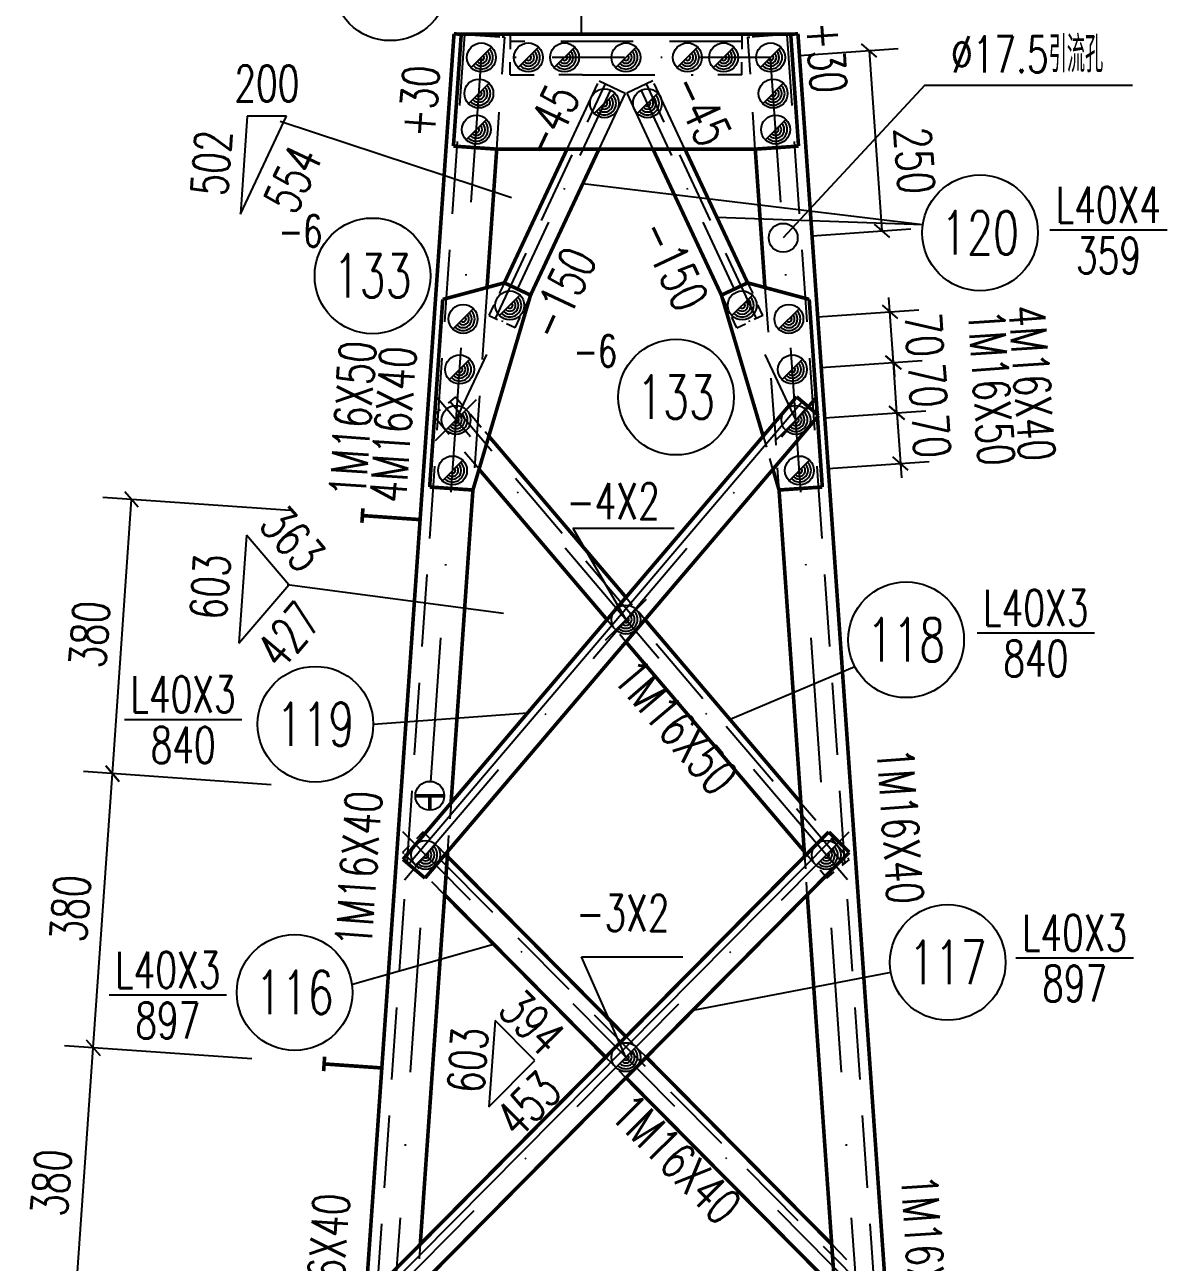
# Model space of a CAD drawing. Header units: millimetres. Extents: x 34238 to 35079, y -7738 to -7144.
# Drawn here: x 34343.6 to 34422.6, y -7431.2 to -7345.6 of the extents above; entities that cross this region are included whole.
import ezdxf
from ezdxf.enums import TextEntityAlignment as Align

# ---------------------------------------------------------------- set-up
doc = ezdxf.new("R2010")
doc.units = ezdxf.units.MM
doc.header["$LTSCALE"] = 10
for name, pattern in [('DASHDOT', [1, 0.5, -0.25, 0, -0.25]), ('DASHDOTX2', [2, 1, -0.5, 0, -0.5]), ('DASHED', [0.75, 0.5, -0.25])]:
    doc.linetypes.add(name, pattern=pattern)
for name, color, linetype in [('1', 1, 'DASHED'), ('2', 1, 'Continuous'), ('3', 1, 'Continuous'), ('4', 2, 'DASHDOTX2'), ('5', 2, 'DASHDOT'), ('8', 3, 'Continuous')]:
    doc.layers.add(name, color=color, linetype=linetype)
doc.styles.add('DXT', font='simplex.shx', dxfattribs={"width": 0.72, "bigfont": 'hztxt.shx'})
doc.styles.get("Standard").update_dxf_attribs({"font": 'SIMPLEX.shx', "width": 0.7, "bigfont": 'gbhzfs.shx'})
doc.dimstyles.new('BZ$0', dxfattribs={"dimtxt": 2.5, "dimasz": 1, "dimexe": 2, "dimexo": 2, "dimgap": 1, "dimtad": 1, "dimdec": 0, "dimlfac": 20, "dimzin": 12, "dimdsep": 46, "dimtxsty": 'DXT', "dimblk": 'OBLIQUE', "dimcen": 0.09, "dimclrd": 1, "dimclre": 1, "dimclrt": 7, "dimadec": 4, "dimazin": 3, "dimtfac": 1.4, "dimtdec": 0, "dimtix": 1, "dimtmove": 2, "dimatfit": 3, "dimldrblk": 'OBLIQUE', "dimfxl": 1, "dimtolj": 1, "dimtzin": 0, "dimarcsym": 0})

# ---------------------------------------------------------------- blocks, each defined once
blk = doc.blocks.new('_Oblique')
at = {"color": 0, "linetype": 'ByBlock', "lineweight": -2}
blk.add_line((-0.5, -0.5), (0.5, 0.5), dxfattribs=at)
blk = doc.blocks.new('*D15')
at = {"layer": '3', "color": 1, "lineweight": -2}
for p, q in [((34403.693, -7368.958), (34403.623, -7367.96)), ((34398.705, -7369.306), (34405.688, -7368.818)), ((34403.937, -7372.449), (34403.693, -7368.958)), ((34398.949, -7372.797), (34405.932, -7372.31)), ((34403.937, -7372.449), (34404.006, -7373.447))]:
    blk.add_line(p, q, dxfattribs=at)
at = {"layer": 'Defpoints', "color": 0}
for p in [(34403.693, -7368.958), (34396.71, -7369.445), (34396.954, -7372.937)]:
    blk.add_point(p, dxfattribs=at)
at = {"layer": '3', "color": 1, "lineweight": -2}
for p, rotation in [((34403.693, -7368.958), 273.9945000001416), ((34403.937, -7372.449), 93.9945000001416)]:
    blk.add_blockref('_Oblique', p, dxfattribs=dict(at, rotation=rotation))
at = {"layer": '3', "color": 7, "insert": (34406.059, -7370.547), "char_height": 2.5, "attachment_point": 5, "rotation": 273.9945, "style": 'DXT'}
blk.add_mtext('\\A1;70', dxfattribs=at)
blk = doc.blocks.new('*D16')
at = {"layer": '3', "color": 1, "lineweight": -2}
for p, q in [((34403.937, -7372.449), (34403.867, -7371.452)), ((34398.949, -7372.797), (34405.932, -7372.31)), ((34403.937, -7372.449), (34404.181, -7375.941)), ((34399.193, -7376.289), (34406.176, -7375.801)), ((34404.181, -7375.941), (34404.251, -7376.938))]:
    blk.add_line(p, q, dxfattribs=at)
at = {"layer": 'Defpoints', "color": 0}
for p in [(34396.954, -7372.937), (34404.181, -7375.941), (34397.198, -7376.428)]:
    blk.add_point(p, dxfattribs=at)
at = {"layer": '3', "color": 1, "lineweight": -2}
for p, rotation in [((34403.937, -7372.449), 273.9945000001416), ((34404.181, -7375.941), 93.9945000001416)]:
    blk.add_blockref('_Oblique', p, dxfattribs=dict(at, rotation=rotation))
at = {"layer": '3', "color": 7, "insert": (34406.304, -7374.038), "char_height": 2.5, "attachment_point": 5, "rotation": 273.9945, "style": 'DXT'}
blk.add_mtext('\\A1;70', dxfattribs=at)
blk = doc.blocks.new('M16X50')
for p, q in [((-0.283, -0.283), (0.283, 0.283)), ((-0.141, -0.141), (0.141, 0.141))]:
    blk.add_line(p, q)
blk.add_circle((0, 0), 0.2)
for radius in [0.16, 0.12, 0.08, 0.04]:
    blk.add_arc((0, 0), radius, 225, 45)
blk = doc.blocks.new('M16X40')
blk.add_line((-0.141, -0.141), (0.141, 0.141))
blk.add_circle((0, 0), 0.2)
for radius in [0.16, 0.12, 0.08, 0.04]:
    blk.add_arc((0, 0), radius, 225, 45)
blk = doc.blocks.new('*D19')
at = {"layer": '3', "color": 1, "lineweight": -2}
for p, q in [((34361.99, -7379.199), (34349.022, -7378.293)), ((34349.693, -7397.386), (34351.017, -7378.433)), ((34360.666, -7398.152), (34347.698, -7397.247))]:
    blk.add_line(p, q, dxfattribs=at)
at = {"layer": 'Defpoints', "color": 0}
for p in [(34351.017, -7378.433), (34363.985, -7379.338), (34362.661, -7398.292)]:
    blk.add_point(p, dxfattribs=at)
at = {"layer": '3', "color": 1, "lineweight": -2}
for p, rotation in [((34351.017, -7378.433), 86.00560000048176), ((34349.693, -7397.386), 266.0056000004818)]:
    blk.add_blockref('_Oblique', p, dxfattribs=dict(at, rotation=rotation))
at = {"layer": '3', "color": 7, "insert": (34348.11, -7387.753), "char_height": 2.5, "attachment_point": 5, "rotation": 86.0056, "style": 'DXT'}
blk.add_mtext('\\A1;380', dxfattribs=at)
blk = doc.blocks.new('*D20')
at = {"layer": '3', "color": 1, "lineweight": -2}
for p, q in [((34360.666, -7398.152), (34347.698, -7397.247)), ((34348.37, -7416.34), (34349.693, -7397.386)), ((34359.343, -7417.106), (34346.374, -7416.201))]:
    blk.add_line(p, q, dxfattribs=at)
at = {"layer": 'Defpoints', "color": 0}
for p in [(34349.693, -7397.386), (34362.661, -7398.292), (34361.338, -7417.246)]:
    blk.add_point(p, dxfattribs=at)
at = {"layer": '3', "color": 1, "lineweight": -2}
for p, rotation in [((34349.693, -7397.386), 86.00560000048176), ((34348.37, -7416.34), 266.0056000004818)]:
    blk.add_blockref('_Oblique', p, dxfattribs=dict(at, rotation=rotation))
at = {"layer": '3', "color": 7, "insert": (34346.787, -7406.707), "char_height": 2.5, "attachment_point": 5, "rotation": 86.0056, "style": 'DXT'}
blk.add_mtext('\\A1;380', dxfattribs=at)
blk = doc.blocks.new('*D21')
at = {"layer": '3', "color": 1, "lineweight": -2}
for p, q in [((34359.343, -7417.106), (34346.374, -7416.201)), ((34347.046, -7435.294), (34348.37, -7416.34)), ((34358.019, -7436.06), (34345.051, -7435.155))]:
    blk.add_line(p, q, dxfattribs=at)
at = {"layer": 'Defpoints', "color": 0}
for p in [(34348.37, -7416.34), (34361.338, -7417.246), (34360.014, -7436.2)]:
    blk.add_point(p, dxfattribs=at)
at = {"layer": '3', "color": 1, "lineweight": -2}
for p, rotation in [((34348.37, -7416.34), 86.00560000048176), ((34347.046, -7435.294), 266.0056000004818)]:
    blk.add_blockref('_Oblique', p, dxfattribs=dict(at, rotation=rotation))
at = {"layer": '3', "color": 7, "insert": (34345.463, -7425.661), "char_height": 2.5, "attachment_point": 5, "rotation": 86.0056, "style": 'DXT'}
blk.add_mtext('\\A1;380', dxfattribs=at)
blk = doc.blocks.new('*D59')
at = {"layer": '3', "color": 1, "lineweight": -2}
for p, q in [((34403.449, -7365.466), (34403.38, -7364.469)), ((34398.462, -7365.814), (34405.445, -7365.327)), ((34403.693, -7368.958), (34403.449, -7365.466)), ((34398.706, -7369.306), (34405.688, -7368.818)), ((34403.693, -7368.958), (34403.763, -7369.955))]:
    blk.add_line(p, q, dxfattribs=at)
at = {"layer": 'Defpoints', "color": 0}
for p in [(34403.449, -7365.466), (34396.466, -7365.954), (34396.71, -7369.445)]:
    blk.add_point(p, dxfattribs=at)
at = {"layer": '3', "color": 1, "lineweight": -2}
for p, rotation in [((34403.449, -7365.466), 273.9945000001416), ((34403.693, -7368.958), 93.9945000001416)]:
    blk.add_blockref('_Oblique', p, dxfattribs=dict(at, rotation=rotation))
at = {"layer": '3', "color": 7, "insert": (34405.816, -7367.055), "char_height": 2.5, "attachment_point": 5, "rotation": 273.9945, "style": 'DXT'}
blk.add_mtext('\\A1;70', dxfattribs=at)
blk = doc.blocks.new('M20X45')
blk.add_circle((0, 0), 0.2)

msp = doc.modelspace()

# ---------------------------------------------------------------- linework, layer by layer
at = {"color": 3}
for p, q in [((34382.10323697, -7339.78544076), (34382.10323697, -7346.27579002)), ((34361.28204545, -7352.27858314), (34377.29373045, -7357.5651005)), ((34405.7259342, -7359.44804717), (34382.21489908, -7356.60669459)), ((34405.7259342, -7359.44804717), (34391.49744025, -7358.94322133)), ((34401.03690975, -7389.99707977), (34392.40350735, -7393.65529152)), ((34366.30299442, -7411.94937245), (34376.04411595, -7409.16413358)), ((34403.51288634, -7411.12783642), (34389.81610092, -7413.75339765))]:
    msp.add_line(p, q, dxfattribs=at)
for p, q in [((34422.63188256, -7359.81388144), (34414.50678917, -7359.81388144)), ((34370.16288369, -7403.63779002), (34397.38338369, -7371.66079002)), ((34417.60844303, -7387.67552515), (34409.48315793, -7387.67552515)), ((34358.64469057, -7393.65925303), (34350.51940547, -7393.65925303)), ((34368.01888369, -7433.61979002), (34399.57838369, -7401.77029002)), ((34420.288942, -7410.14515681), (34412.16455382, -7410.14515681)), ((34357.58554163, -7412.7063859), (34349.46115345, -7412.7063859))]:
    msp.add_line(p, q)
at = {"const_width": 0.25}
for points in [[(34354.68488369, -7613.00779002), (34373.31338369, -7346.23979002)], [(34373.81172206, -7346.27579002), (34373.27238369, -7354.00579002)], [(34373.31338369, -7346.23979002), (34373.82809797, -7346.27579002)], [(34396.59604532, -7346.27579002), (34373.81172206, -7346.27579002)], [(34397.09438369, -7346.23979002), (34396.5796694, -7346.27579002)], [(34396.59604532, -7346.27579002), (34397.13538369, -7354.00579002)], [(34405.09423392, -7460.80102927), (34397.09438369, -7346.23979002)], [(34373.27238369, -7354.00579002), (34376.26488369, -7354.21479002)], [(34376.26488369, -7354.21479002), (34375.59688369, -7363.77929002)], [(34376.2648837, -7354.21478991), (34394.14288369, -7354.21479002)], [(34376.79338369, -7363.45829002), (34381.12730821, -7354.21478994)], [(34383.33637191, -7354.21478995), (34378.60438369, -7364.30729002)], [(34387.07139548, -7354.21478997), (34391.80338369, -7364.30729002)], [(34393.61438369, -7363.45829002), (34389.28045919, -7354.21478999)], [(34397.13538369, -7354.00579002), (34394.14288369, -7354.21479002)], [(34394.14288369, -7354.21479002), (34394.81088369, -7363.77929002)], [(34376.79338369, -7363.45829002), (34372.53238369, -7364.60229002)], [(34378.60438369, -7364.30729002), (34376.79338369, -7363.45829002)], [(34391.80338369, -7364.30729002), (34393.61438369, -7363.45829002)], [(34393.61438369, -7363.45829002), (34397.87538369, -7364.60229002)], [(34372.53238369, -7364.60229002), (34371.62688369, -7377.57079002)], [(34374.61938369, -7377.77979002), (34378.60438369, -7364.30729002)], [(34394.68738369, -7374.05679002), (34391.80338369, -7364.30729002)], [(34397.87538369, -7364.60229002), (34398.43088369, -7372.55229002)], [(34369.78238369, -7403.31379002), (34397.00288369, -7371.33679002)], [(34397.00288369, -7371.33679002), (34398.52538369, -7372.63329002)], [(34398.52538369, -7372.63329002), (34371.30488369, -7404.61029002)], [(34371.96488369, -7372.73029002), (34371.96488369, -7372.73029002)], [(34398.44288369, -7372.73029002), (34398.78088369, -7377.57079002)], [(34374.94288369, -7373.14379002), (34374.94288369, -7373.14379002)], [(34395.46488369, -7373.14379002), (34395.46488369, -7373.14379002)], [(34385.20388369, -7385.19729002), (34375.72038369, -7374.05679002)], [(34375.04338369, -7376.34679002), (34383.89088369, -7386.74029002)], [(34395.78838369, -7377.77979002), (34395.36438369, -7376.34679002)], [(34371.62688369, -7377.57079002), (34374.61938369, -7377.77979002)], [(34374.61938369, -7377.77979002), (34373.10938369, -7399.40529002)], [(34398.78088369, -7377.57079002), (34395.78838369, -7377.77979002)], [(34395.78838369, -7377.77979002), (34397.55638369, -7403.10079002)], [(34397.29838369, -7399.40529002), (34386.51688369, -7386.74029002)], [(34385.20388369, -7388.28279002), (34397.53338369, -7402.76679002)], [(34367.66388369, -7433.26779002), (34399.22338369, -7401.41829002)], [(34399.22338369, -7401.41829002), (34400.64388369, -7402.82629002)], [(34400.64388369, -7402.82629002), (34369.08438369, -7434.67529002)], [(34371.30488369, -7404.61029002), (34369.78238369, -7403.31379002)], [(34369.99688369, -7403.06179002), (34369.99688369, -7403.06179002)], [(34372.87438369, -7402.76679002), (34370.97838369, -7429.92279002)], [(34372.71088369, -7402.95879002), (34372.71088369, -7402.95879002)], [(34385.20388369, -7415.56679002), (34372.85138369, -7403.10079002)], [(34397.69688369, -7402.95879002), (34397.69688369, -7402.95879002)], [(34400.41088369, -7403.06179002), (34400.41088369, -7403.06179002)], [(34372.66588369, -7405.75479002), (34383.79588369, -7416.98729002)], [(34397.74188369, -7405.75479002), (34399.65738369, -7433.18279002)], [(34399.42938369, -7429.92279002), (34386.61188369, -7416.98729002)], [(34385.20388369, -7418.40779002), (34399.64288369, -7432.97979002)]]:
    msp.add_lwpolyline(points, dxfattribs=at)
for centre in [(34368.91178104, -7342.71541274), (34409.6874703, -7360.00142928), (34367.67771236, -7362.97500768), (34388.6644207, -7371.35883786), (34404.57668485, -7388.13428824), (34363.72775285, -7393.97146426), (34407.45208979, -7410.43308742), (34362.29091689, -7412.51772245)]:
    msp.add_circle(centre, 4)
at = {"layer": '1'}
for p, q in [((34355.43338369, -7613.06029002), (34374.06138369, -7346.29229002)), ((34373.76124732, -7346.27579002), (34376.47738369, -7346.46079002)), ((34376.80488369, -7346.48379002), (34376.62638369, -7349.03529002)), ((34376.80488369, -7346.48379002), (34376.64338369, -7346.47229002)), ((34377.20388369, -7346.27579002), (34377.20388369, -7347.29879002)), ((34393.20388369, -7346.77579002), (34377.20388369, -7346.77579002)), ((34393.20388369, -7346.27579002), (34393.20388369, -7347.29879002)), ((34393.60288369, -7346.48379002), (34393.76438369, -7346.47229002)), ((34393.60288369, -7346.48379002), (34393.78138369, -7349.03529002)), ((34394.09188369, -7346.44979002), (34393.93038369, -7346.46079002)), ((34396.59596579, -7346.27465022), (34394.09188369, -7346.44979002)), ((34414.97438369, -7613.06029002), (34396.34638369, -7346.29229002)), ((34377.20388369, -7349.07579002), (34377.20388369, -7348.20029002)), ((34393.20388369, -7349.07579002), (34393.20388369, -7348.20029002)), ((34377.20388369, -7349.07579002), (34378.85388369, -7349.07579002)), ((34382.20388369, -7349.07579002), (34380.55388369, -7349.07579002)), ((34381.12730818, -7354.21478999), (34383.34338369, -7349.48829002)), ((34382.20388369, -7349.07579002), (34389.85388369, -7349.07579002)), ((34383.34338369, -7349.48829002), (34385.15438369, -7350.33729002)), ((34387.06438369, -7349.48829002), (34385.25338369, -7350.33729002)), ((34389.28045919, -7354.21478999), (34387.06438369, -7349.48829002)), ((34393.20388369, -7349.07579002), (34391.55388369, -7349.07579002)), ((34376.18488369, -7365.93379002), (34383.79588369, -7349.70079002)), ((34385.15438369, -7350.33729002), (34383.3363719, -7354.21478997)), ((34385.25338369, -7350.33729002), (34387.07139548, -7354.21478997)), ((34394.22288369, -7365.93379002), (34386.61188369, -7349.70079002)), ((34376.26488369, -7354.21479002), (34376.44288369, -7351.66379002)), ((34394.14288369, -7354.21479002), (34393.96488369, -7351.66379002)), ((34375.59688369, -7363.77929002), (34374.61938369, -7377.77979002)), ((34376.79338369, -7363.45829002), (34376.44338369, -7364.20529002)), ((34393.61438369, -7363.45829002), (34393.96438369, -7364.20529002)), ((34394.81088369, -7363.77929002), (34395.02638369, -7366.86979002)), ((34375.73238369, -7365.72179002), (34376.08238369, -7364.97479002)), ((34378.60438369, -7364.30729002), (34378.25438369, -7365.05429002)), ((34391.80338369, -7364.30729002), (34392.15338369, -7365.05429002)), ((34394.67538369, -7365.72179002), (34394.32538369, -7364.97479002)), ((34375.73238369, -7365.72179002), (34376.32988369, -7366.00179002)), ((34377.54288369, -7366.57079002), (34377.89338369, -7365.82379002)), ((34392.86488369, -7366.57079002), (34392.51438369, -7365.82379002)), ((34394.67538369, -7365.72179002), (34394.07788369, -7366.00179002)), ((34377.54288369, -7366.57079002), (34376.94538369, -7366.29029002)), ((34392.86488369, -7366.57079002), (34393.46238369, -7366.29029002)), ((34395.46488369, -7373.14379002), (34395.24888369, -7370.05329002)), ((34373.40488369, -7371.33679002), (34372.90238369, -7371.76479002)), ((34400.24488369, -7403.63779002), (34373.02438369, -7371.66079002)), ((34373.40488369, -7371.33679002), (34373.91288369, -7371.93329002)), ((34371.88238369, -7372.63329002), (34372.38488369, -7372.20529002)), ((34371.88238369, -7372.63329002), (34371.90938369, -7372.66529002)), ((34374.94288369, -7373.14379002), (34374.43538369, -7372.54729002)), ((34398.43088369, -7372.55229002), (34398.43488369, -7372.61079002)), ((34398.44288369, -7372.73029002), (34398.43888369, -7372.67129002)), ((34371.96488369, -7372.73029002), (34371.93738369, -7372.69829002)), ((34371.96488369, -7372.73029002), (34372.98038369, -7373.92379002)), ((34374.94288369, -7373.14379002), (34375.19988369, -7373.44479002)), ((34395.46488369, -7373.14379002), (34395.57138369, -7374.67329002)), ((34375.72038369, -7374.05679002), (34375.46388369, -7373.75529002)), ((34394.68738369, -7374.05679002), (34394.91088369, -7374.81229002)), ((34375.04338369, -7376.34679002), (34374.02738369, -7375.15329002)), ((34395.36438369, -7376.34679002), (34395.14088369, -7375.59079002)), ((34395.78838369, -7377.77979002), (34395.68138369, -7376.24979002)), ((34385.20388369, -7385.19729002), (34385.63738369, -7385.70629002)), ((34386.51688369, -7386.74029002), (34386.08388369, -7386.23079002)), ((34383.89088369, -7386.74029002), (34384.32388369, -7387.24929002)), ((34385.20388369, -7388.28279002), (34384.77038369, -7387.77379002)), ((34373.10938369, -7399.40529002), (34373.03188369, -7400.51479002)), ((34397.29838369, -7399.40529002), (34398.32538369, -7400.61179002)), ((34371.18438369, -7401.41829002), (34370.71538369, -7401.88279002)), ((34402.38888369, -7433.61979002), (34370.82938369, -7401.77029002)), ((34371.18438369, -7401.41829002), (34371.68788369, -7401.92679002)), ((34372.87438369, -7402.76679002), (34372.95188369, -7401.65729002)), ((34369.76388369, -7402.82629002), (34370.23238369, -7402.36179002)), ((34372.71088369, -7402.95879002), (34372.20688369, -7402.45079002)), ((34400.41088369, -7403.06179002), (34399.38388369, -7401.85479002)), ((34369.76388369, -7402.82629002), (34369.84088369, -7402.90379002)), ((34369.99688369, -7403.06179002), (34369.91988369, -7402.98379002)), ((34369.99688369, -7403.06179002), (34370.87788369, -7403.95029002)), ((34372.71088369, -7402.95879002), (34372.75738369, -7403.00579002)), ((34372.85138369, -7403.10079002), (34372.80488369, -7403.05379002)), ((34397.53338369, -7402.76679002), (34397.58738369, -7402.82979002)), ((34397.55638369, -7403.10079002), (34397.61788369, -7403.97679002)), ((34397.69688369, -7402.95879002), (34397.64288369, -7402.89529002)), ((34397.69688369, -7402.95879002), (34398.16088369, -7403.50379002)), ((34400.62538369, -7403.31379002), (34400.12288369, -7403.74179002)), ((34400.41088369, -7403.06179002), (34400.48188369, -7403.14479002)), ((34400.62538369, -7403.31379002), (34400.55488369, -7403.23079002)), ((34399.10288369, -7404.61029002), (34398.63888369, -7404.06529002)), ((34399.10288369, -7404.61029002), (34399.60538369, -7404.18229002)), ((34372.66588369, -7405.75479002), (34371.78488369, -7404.86629002)), ((34397.74188369, -7405.75479002), (34397.68088369, -7404.87929002)), ((34385.20388369, -7415.56679002), (34385.66838369, -7416.03529002)), ((34383.79588369, -7416.98729002), (34384.26088369, -7417.45629002)), ((34386.61188369, -7416.98729002), (34386.14688369, -7416.51829002)), ((34385.20388369, -7418.40779002), (34384.73938369, -7417.93929002)), ((34370.97838369, -7429.92279002), (34370.90788369, -7430.93129002)), ((34399.42938369, -7429.92279002), (34400.46188369, -7430.96429002))]:
    msp.add_line(p, q, dxfattribs=at)
at = {"layer": '2', "color": 3}
for p, q in [((34405.87226003, -7349.78841116), (34396.0747732, -7360.34541517)), ((34361.77935824, -7384.31888285), (34376.72778078, -7386.30108502)), ((34367.72775285, -7393.97146426), (34378.40926836, -7393.17944673))]:
    msp.add_line(p, q, dxfattribs=at)
at = {"layer": '2'}
for p, q in [((34381.53715139, -7380.41910067), (34388.53715139, -7380.41910067)), ((34381.53715139, -7380.41910067), (34385.20388369, -7386.74029002)), ((34382.13882716, -7410.05192052), (34389.13882716, -7410.05192052)), ((34385.20388369, -7416.98729002), (34382.13882716, -7410.05192052))]:
    msp.add_line(p, q, dxfattribs=at)
at = {"layer": '2', "const_width": 0.25}
for points in [[(34370.96788369, -7379.82579002), (34366.97788369, -7379.54729002), (34366.94288369, -7380.04579002), (34367.01238369, -7379.04829002)], [(34372.63938369, -7398.91879002), (34371.63938369, -7398.91879002), (34371.63938369, -7399.91879002), (34371.63938369, -7398.91879002), (34370.63938369, -7398.91879002)], [(34368.32088369, -7417.73329002), (34364.33038369, -7417.45479002), (34364.29588369, -7417.95379002), (34364.36538369, -7416.95579002)]]:
    msp.add_lwpolyline(points, dxfattribs=at)
at = {"layer": '2'}
msp.add_circle((34371.63938369, -7398.91879002), 1, dxfattribs=at)
at = {"layer": '3'}
for p, q in [((34359.01797, -7351.93216136), (34358.54397, -7358.71766136)), ((34358.54397, -7358.71766136), (34361.72547, -7351.93216136)), ((34361.72547, -7351.93216136), (34359.01797, -7351.93216136)), ((34358.96479467, -7380.89030891), (34358.44229467, -7388.37130891)), ((34361.88779467, -7384.32380891), (34358.96479467, -7380.89030891)), ((34358.44229467, -7388.37130891), (34361.88779467, -7384.32380891)), ((34376.148334, -7414.44166202), (34375.730334, -7420.42646202)), ((34378.904334, -7417.22286202), (34376.148334, -7414.44166202)), ((34375.730334, -7420.42646202), (34378.904334, -7417.22286202))]:
    msp.add_line(p, q, dxfattribs=at)
at = {"layer": '4'}
for p, q in [((34354.90388369, -7638.58529002), (34375.37788369, -7345.38179002)), ((34415.50388369, -7638.58529002), (34395.02988369, -7345.38179002)), ((34369.89538369, -7404.72379002), (34398.41238369, -7371.22329002)), ((34400.51238369, -7404.72379002), (34371.99538369, -7371.22329002)), ((34367.67038369, -7434.68179002), (34400.63738369, -7401.41179002)), ((34402.73738369, -7434.68179002), (34369.77038369, -7401.41179002))]:
    msp.add_line(p, q, dxfattribs=at)
at = {"layer": '5'}
for p, q in [((34373.45388369, -7372.93679002), (34385.20388369, -7347.87579002)), ((34373.45388369, -7372.93679002), (34385.20388369, -7347.87579002)), ((34395.20388369, -7347.87579002), (34375.20388369, -7347.87579002)), ((34396.95388369, -7372.93679002), (34385.20388369, -7347.87579002))]:
    msp.add_line(p, q, dxfattribs=at)
at = {"layer": '8'}
msp.add_line((34405.87226003, -7349.78841116), (34420.22389961, -7349.78841116), dxfattribs=at)

# ---------------------------------------------------------------- block references
at = {"layer": '2', "xscale": 5, "yscale": 5, "zscale": 5}
for name, p in [('M16X40', (34375.20388369, -7347.87579002)), ('M16X40', (34378.45388369, -7347.87579002)), ('M16X40', (34380.95388369, -7347.87579002)), ('M16X40', (34385.20388369, -7347.87579002)), ('M16X40', (34389.45388369, -7347.87579002)), ('M16X40', (34391.95388369, -7347.87579002)), ('M16X40', (34395.20388369, -7347.87579002)), ('M16X40', (34375.02988369, -7350.36979002)), ('M16X40', (34395.37788369, -7350.36979002)), ('M16X40', (34383.71788369, -7351.04479002)), ('M16X40', (34386.68988369, -7351.04479002)), ('M16X40', (34374.85538369, -7352.86329002)), ('M16X40', (34395.55238369, -7352.86329002)), ('M16X40', (34377.16838369, -7365.01429002)), ('M16X40', (34393.23938369, -7365.01429002)), ('M16X40', (34373.94138369, -7365.95379002)), ('M16X40', (34396.46638369, -7365.95379002)), ('M16X40', (34373.69788369, -7369.44529002)), ('M16X40', (34396.70988369, -7369.44529002)), ('M16X50', (34373.45388369, -7372.93679002)), ('M16X50', (34396.95388369, -7372.93679002)), ('M16X40', (34373.20988369, -7376.42829002)), ('M16X40', (34397.19788369, -7376.42829002)), ('M16X50', (34385.20388369, -7386.74029002)), ('M16X40', (34371.35388369, -7403.01029002)), ('M16X40', (34399.05388369, -7403.01029002)), ('M16X40', (34385.20388369, -7416.98729002))]:
    msp.add_blockref(name, p, dxfattribs=at)
at = {"layer": '2', "color": 3, "xscale": 4.999999867548468, "yscale": 4.99999986754483, "zscale": 4.999999867545234}
msp.add_blockref('M20X45', (34396.0747732, -7360.34541517), dxfattribs=at)

# ---------------------------------------------------------------- texts
at = {"width": 0.7}
for s, rotation, p in [('+30', 273.9943999999, (34397.82855256, -7347.94891446)), ('+30', 86.0056000001, (34372.14688369, -7350.98656216)), ('-45', 295.1196999998, (34389.254621, -7352.00786948)), ('-45', 64.8803000002, (34381.05004758, -7352.79179002)), ('L40X4', 359.9975821872, (34418.5693782, -7359.31384882)), ('-150', 295.1196999998, (34387.34935917, -7362.73189314)), ('359', 359.9975821872, (34418.56941433, -7362.81395696)), ('-150', 64.8803000002, (34381.88602672, -7364.7403796)), ('L40X3', 0.0016879889, (34413.54586134, -7387.17576896)), ('840', 0.0016879889, (34413.54564621, -7390.67585267)), ('L40X3', 0.0016879889, (34354.58210888, -7393.15949684)), ('840', 0.0016879889, (34354.58189375, -7396.65958055)), ('L40X3', 0.0001049079, (34416.22676085, -7409.64505026)), ('L40X3', 0.0001049079, (34353.52336048, -7412.20627935)), ('897', 0.0001049079, (34416.22649108, -7413.1452666)), ('897', 0.0001049079, (34353.5230907, -7415.70649569))]:
    msp.add_text(s, height=2.5, rotation=rotation, dxfattribs=at).set_placement(p, align=Align.CENTER)
msp.add_text('%%C17.5\\M+5D2FD\\M+5C1F7\\M+5BFD7', height=2.5, dxfattribs=at).set_placement((34412.94320896, -7348.91296838), align=Align.CENTER)
for p in [(34361.16921236, -7360.97500768), (34381.5526859, -7369.2669503)]:
    msp.add_text('-6', height=2.2, dxfattribs=at).set_placement(p)
for s, p in [('120', (34409.6875463, -7360.00127928)), ('133', (34367.67782986, -7362.97485768)), ('133', (34388.6643032, -7371.35868786)), ('118', (34404.57661985, -7388.13448824)), ('119', (34363.72750785, -7393.97171426)), ('117', (34407.45232979, -7410.43288742)), ('116', (34362.29080839, -7412.51767245))]:
    msp.add_text(s, height=3, dxfattribs=at).set_placement(p, align=Align.MIDDLE_CENTER)
at = {"layer": '2', "width": 0.7}
for s, p in [('-4X2', (34381.09133781, -7379.80628632)), ('-3X2', (34381.76298628, -7408.27187294))]:
    msp.add_text(s, height=2.5, dxfattribs=at).set_placement(p)
at = {"layer": '3', "width": 0.7}
msp.add_text('200', height=2.5, dxfattribs=at).set_placement((34360.37147, -7350.93166136), align=Align.CENTER)
for s, rotation, p in [('502', 86.0056000001, (34357.78347, -7355.25516136)), ('554', 64.8804, (34363.30397, -7356.81066136)), ('363', 310.4063, (34361.18779467, -7381.95880891)), ('603', 86.0056000001, (34357.70579467, -7384.56080891)), ('427', 49.5938999999, (34362.83029467, -7388.61630891)), ('394', 314.7384, (34377.82818301, -7415.46239322)), ('603', 86.0056000001, (34375.51359121, -7417.27877296)), ('453', 45.2617, (34379.34268301, -7421.11766648))]:
    msp.add_text(s, height=2.5, rotation=rotation, dxfattribs=at).set_placement(p, align=Align.CENTER)
for s, rotation, p in [('1M16X50', 273.9943999995, (34408.47089349, -7370.84230721)), ('4M16X40', 273.9943999995, (34411.28523261, -7370.52127116)), ('1M16X50', 86.0056000001, (34368.30627431, -7373.01102245)), ('4M16X40', 86.0056000001, (34371.09848254, -7373.37780496)), ('1M16X50', 310.4063, (34387.13581263, -7395.45480794)), ('1M16X40', 273.9943999995, (34402.17378802, -7401.14162213)), ('1M16X40', 86.0056000001, (34368.71736925, -7404.11049864)), ('1M16X40', 314.7384, (34387.25562257, -7425.43752743)), ('1M16X40', 273.9943999995, (34403.83792782, -7430.6475936)), ('1M16X40', 86.0056000001, (34366.48260922, -7431.93931155))]:
    msp.add_text(s, height=2.5, rotation=rotation, dxfattribs=at).set_placement(p, align=Align.BOTTOM_CENTER)

# ---------------------------------------------------------------- dimensions: what is measured, and where the dimension line sits
at = {"layer": '2', "color": 3}
msp.add_linear_dim(base=(34402.8979179, -7359.86888078), p1=(34395.20388369, -7347.87579002), p2=(34396.0747732, -7360.34541517), angle=273.9951000061, location=(34405.1540109, -7355.00236255), dimstyle='BZ$0', dxfattribs=at).render()
at = {"layer": '3'}
for base, p1, p2, angle, text, picture, middle in [((34403.44937498, -7365.46616529), (34396.71038369, -7369.44529002), (34396.46638369, -7365.95379002), 273.9945000001, '70', '*D59', (34405.81581594, -7367.05518519)), ((34403.69287498, -7368.95766529), (34396.95388369, -7372.93679002), (34396.70988369, -7369.44529002), 273.9945000001, '70', '*D15', (34406.05931594, -7370.54668519)), ((34404.18087498, -7375.94066529), (34396.95388369, -7372.93679002), (34397.19788369, -7376.42829002), 273.9945000001, '70', '*D16', (34406.30350236, -7374.03817217)), ((34351.01665912, -7378.4327371), (34362.66138369, -7398.29179002), (34363.98488369, -7379.33829002), 266.0056000005, '380', '*D19', (34348.11037651, -7387.75275454)), ((34349.6931628, -7397.38623735), (34361.33788369, -7417.24579002), (34362.66138369, -7398.29179002), 266.0056000005, '380', '*D20', (34346.78686283, -7406.70650358)), ((34348.36963174, -7416.34023519), (34360.01438369, -7436.19979002), (34361.33788369, -7417.24579002), 266.0056000005, '380', '*D21', (34345.46333176, -7425.66050141))]:
    dim = msp.add_linear_dim(base=base, p1=p1, p2=p2, angle=angle, text=text, dimstyle='BZ$0', dxfattribs=at)
    dim.commit()
    dim.dimension.update_dxf_attribs({"geometry": picture, "text_midpoint": middle})

doc.saveas('drawing.dxf')
